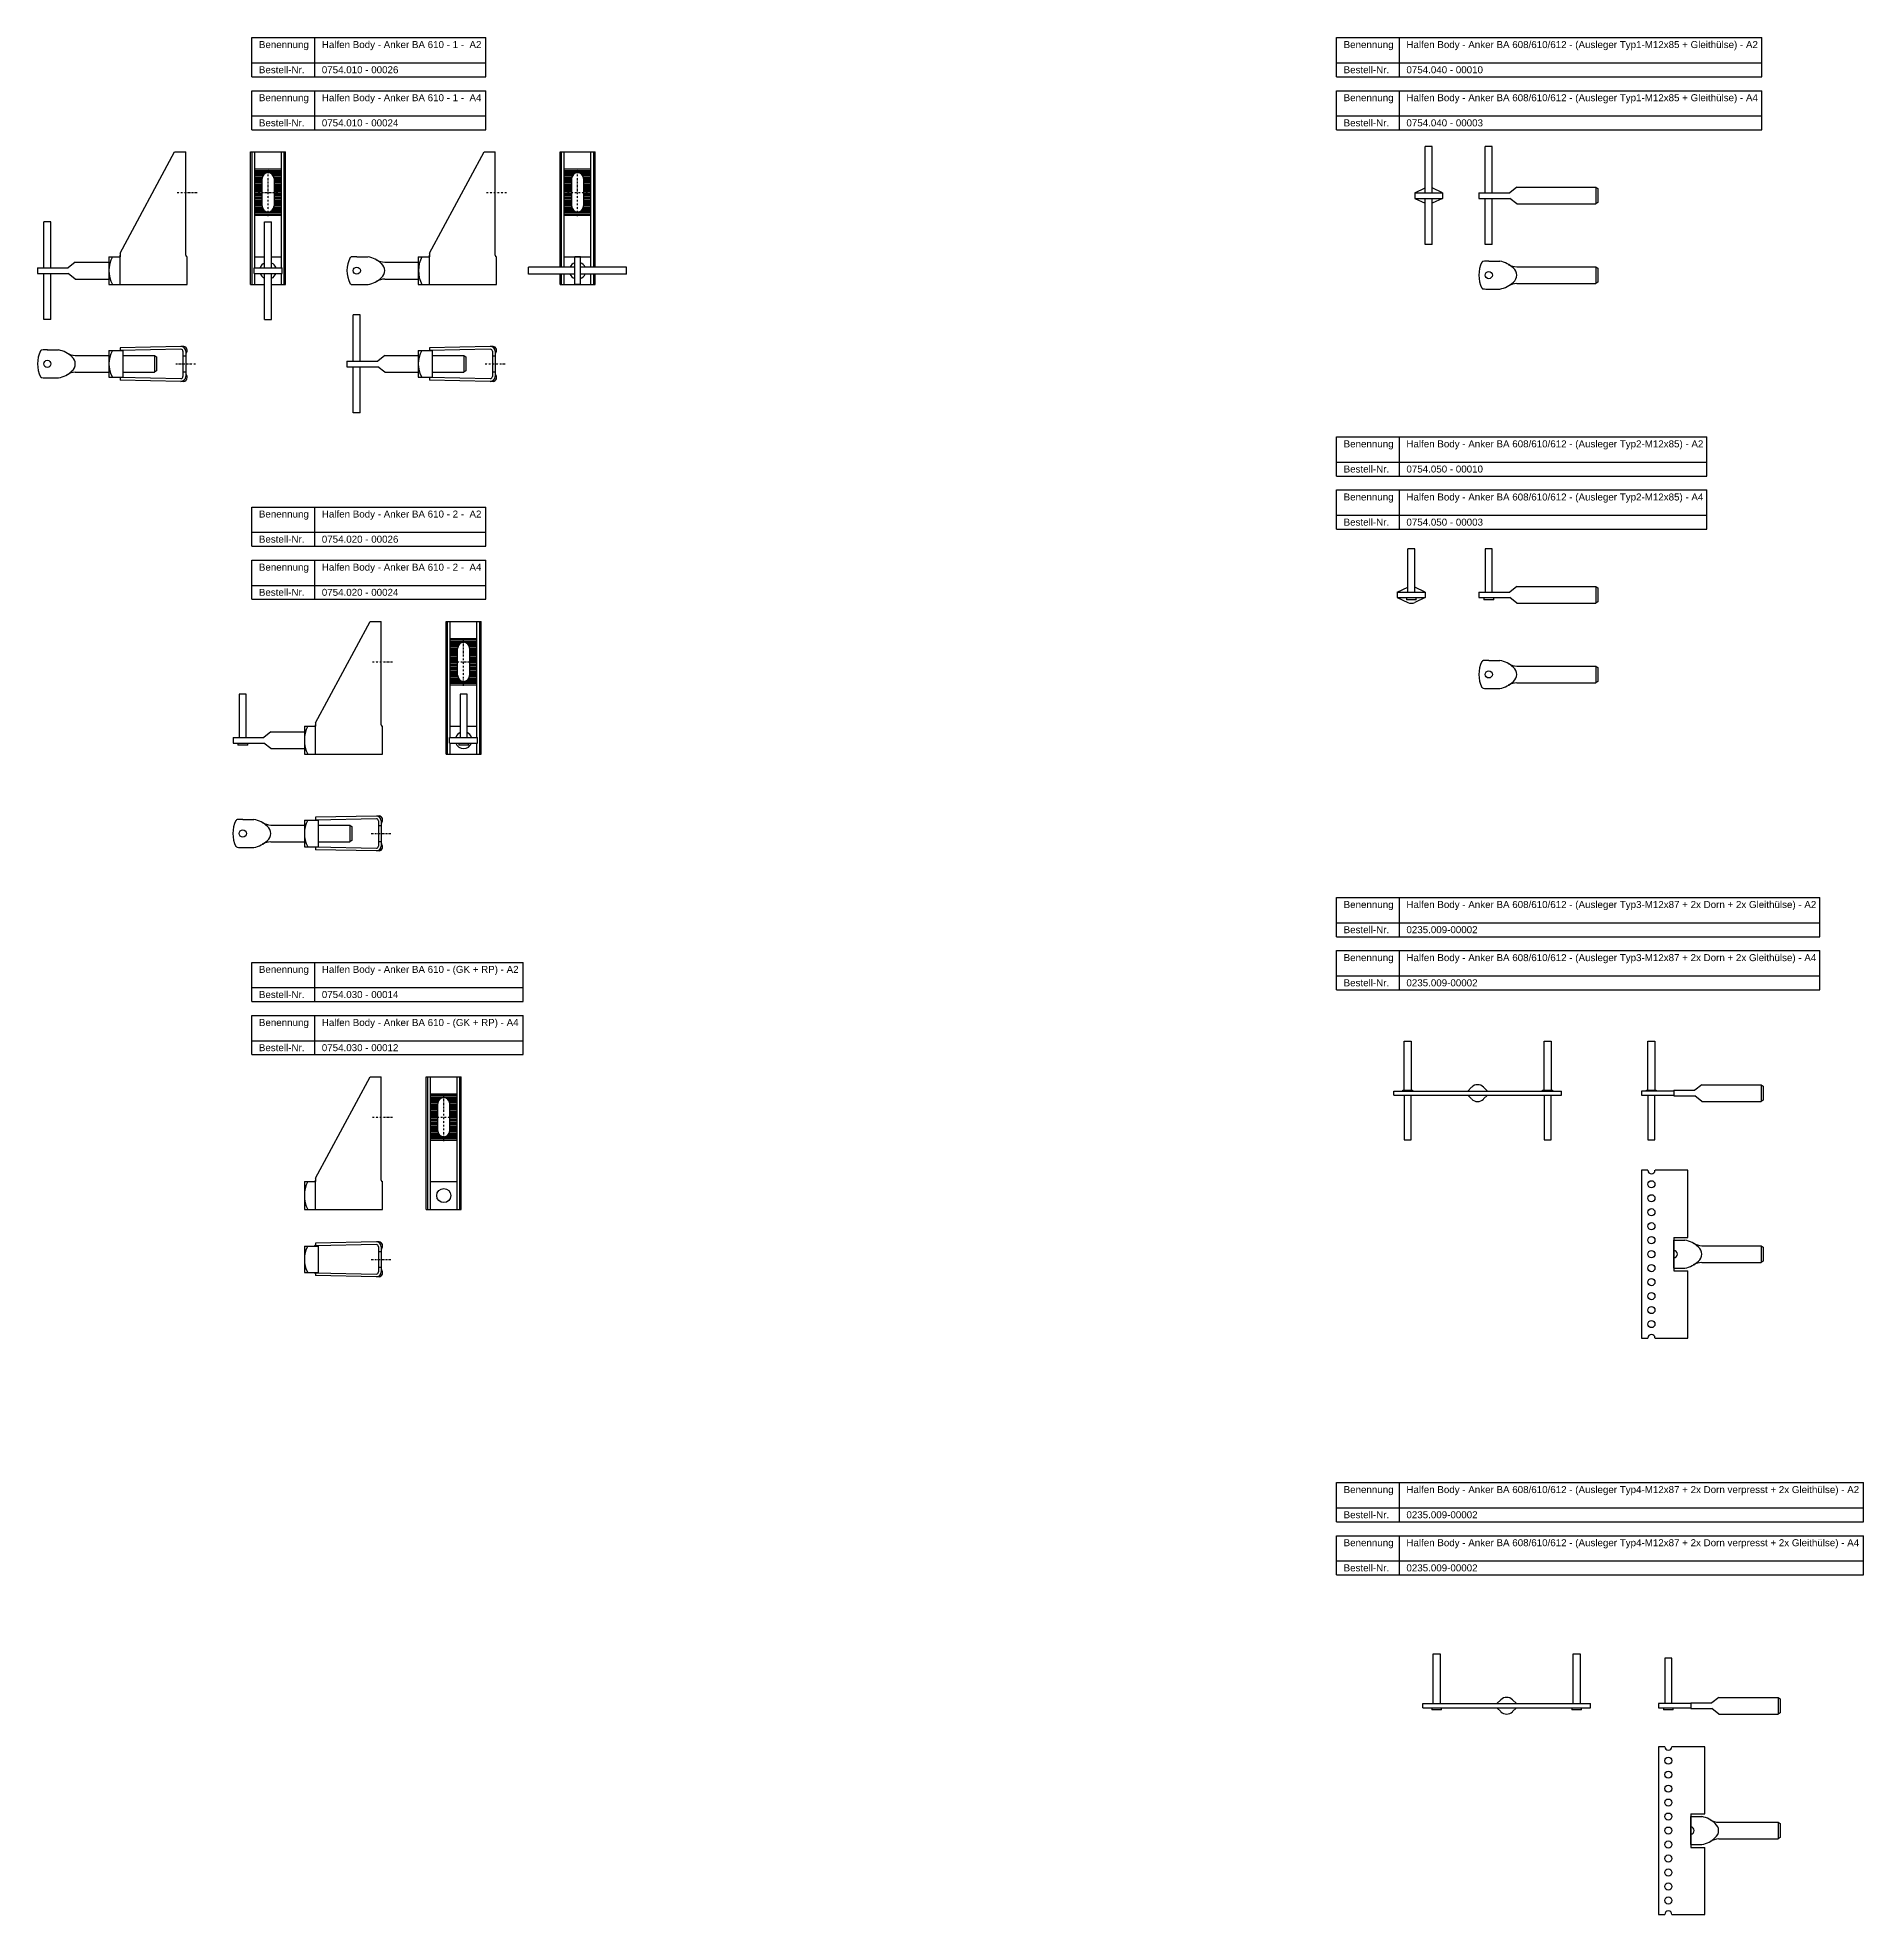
# Model space of a CAD drawing. Header units: millimetres. Extents: x -120 to 1185, y -484 to 859.
import ezdxf

# ---------------------------------------------------------------- set-up
doc = ezdxf.new("R2010")
doc.units = ezdxf.units.MM
doc.header["$LTSCALE"] = 10
doc.linetypes.add('STRICHPUNKT2', pattern=[0.5, 0.25, -0.125, 0, -0.125])
doc.layers.add('HALFEN', color=2, linetype='Continuous')
doc.styles.add('ARIAL50', font='ARIAL.TTF', dxfattribs={"height": 5})

msp = doc.modelspace()

# ---------------------------------------------------------------- linework, layer by layer
at = {"layer": 'HALFEN'}
for p, q in [((32.9, 858.5), (200.1, 858.5)), ((32.9, 830.5), (32.9, 858.5)), ((77.9, 830.5), (77.9, 858.5)), ((200.1, 830.5), (200.1, 858.5)), ((808.6, 858.5), (1112.6, 858.5)), ((808.6, 830.5), (808.6, 858.5)), ((853.5, 830.5), (853.5, 858.5)), ((1112.6, 830.5), (1112.6, 858.5)), ((32.9, 840.5), (200.1, 840.5)), ((808.6, 840.5), (1112.6, 840.5)), ((32.9, 830.5), (200.1, 830.5)), ((32.9, 820.5), (200.1, 820.5)), ((32.9, 792.5), (32.9, 820.5)), ((77.9, 792.5), (77.9, 820.5)), ((200.1, 792.5), (200.1, 820.5)), ((808.6, 830.5), (1112.6, 830.5)), ((808.6, 820.5), (1112.6, 820.5)), ((808.6, 792.5), (808.6, 820.5)), ((853.5, 792.5), (853.5, 820.5)), ((1112.6, 792.5), (1112.6, 820.5)), ((32.9, 802.5), (200.1, 802.5)), ((32.9, 792.5), (200.1, 792.5)), ((808.6, 802.5), (1112.6, 802.5)), ((808.6, 792.5), (1112.6, 792.5)), ((871.9, 747.5), (871.9, 780.5)), ((876.9, 780.5), (871.9, 780.5)), ((876.9, 747.5), (876.9, 780.5)), ((914.9, 747.5), (914.9, 780.5)), ((919.9, 780.5), (914.9, 780.5)), ((919.9, 747.5), (919.9, 780.5)), ((-61.4, 704.3), (-22.4, 776.8)), ((-22.4, 776.8), (-14.4, 776.8)), ((-14.4, 702.8), (-14.4, 776.8)), ((32, 681.8), (32, 776.8)), ((32, 776.8), (57, 776.8)), ((33, 681.8), (33, 776.8)), ((35, 693.8), (35, 776.8)), ((54, 693.8), (54, 776.8)), ((56, 681.8), (56, 776.8)), ((57, 681.8), (57, 776.8)), ((159.9, 704.3), (198.9, 776.8)), ((198.9, 776.8), (206.9, 776.8)), ((206.9, 702.8), (206.9, 776.8)), ((253.3, 776.8), (278.3, 776.8)), ((253.3, 694.3), (253.3, 776.8)), ((254.3, 694.3), (254.3, 776.8)), ((256.3, 694.3), (256.3, 776.8)), ((275.3, 694.3), (275.3, 776.8)), ((277.3, 694.3), (277.3, 776.8)), ((278.3, 694.3), (278.3, 776.8)), ((54, 764.3), (35, 764.3)), ((54, 763.3), (35, 763.3)), ((54, 762.3), (35, 762.3)), ((42.5, 761.3), (35, 761.3)), ((41.3, 760.3), (35, 760.3)), ((40.7, 759.3), (35, 759.3)), ((40.3, 758.3), (35, 758.3)), ((40.3, 757.3), (35, 757.3)), ((40.3, 756.3), (35, 756.3)), ((40.3, 755.3), (35, 755.3)), ((40.3, 754.3), (35, 754.3)), ((40.3, 753.3), (35, 753.3)), ((40.3, 752.3), (35, 752.3)), ((40.3, 738.1), (40.3, 757.6)), ((54, 761.3), (46.5, 761.3)), ((54, 760.3), (47.8, 760.3)), ((54, 759.3), (48.4, 759.3)), ((54, 758.3), (48.7, 758.3)), ((48.8, 757.6), (48.8, 738.1)), ((54, 757.3), (48.8, 757.3)), ((54, 756.3), (48.8, 756.3)), ((54, 755.3), (48.8, 755.3)), ((54, 754.3), (48.8, 754.3)), ((54, 753.3), (48.8, 753.3)), ((54, 752.3), (48.8, 752.3)), ((275.3, 764.3), (256.3, 764.3)), ((275.3, 763.3), (256.3, 763.3)), ((275.3, 762.3), (256.3, 762.3)), ((263.8, 761.3), (256.3, 761.3)), ((262.6, 760.3), (256.3, 760.3)), ((262, 759.3), (256.3, 759.3)), ((261.7, 758.3), (256.3, 758.3)), ((261.6, 757.3), (256.3, 757.3)), ((261.6, 756.3), (256.3, 756.3)), ((261.6, 755.3), (256.3, 755.3)), ((261.6, 754.3), (256.3, 754.3)), ((261.6, 753.3), (256.3, 753.3)), ((261.6, 752.3), (256.3, 752.3)), ((261.6, 738.1), (261.6, 757.6)), ((275.3, 761.3), (267.8, 761.3)), ((275.3, 760.3), (269.1, 760.3)), ((275.3, 759.3), (269.7, 759.3)), ((275.3, 758.3), (270, 758.3)), ((270.1, 757.6), (270.1, 738.1)), ((275.3, 757.3), (270.1, 757.3)), ((275.3, 756.3), (270.1, 756.3)), ((275.3, 755.3), (270.1, 755.3)), ((275.3, 754.3), (270.1, 754.3)), ((275.3, 753.3), (270.1, 753.3)), ((275.3, 752.3), (270.1, 752.3)), ((40.3, 751.3), (35, 751.3)), ((40.3, 750.3), (35, 750.3)), ((40.3, 749.3), (35, 749.3)), ((40.3, 748.3), (35, 748.3)), ((40.3, 747.3), (35, 747.3)), ((40.3, 746.3), (35, 746.3)), ((40.3, 745.3), (35, 745.3)), ((35, 744.3), (40.3, 744.3)), ((40.3, 743.3), (35, 743.3)), ((40.3, 742.3), (35, 742.3)), ((40.3, 741.3), (35, 741.3)), ((40.3, 740.3), (35, 740.3)), ((40.3, 739.3), (35, 739.3)), ((54, 751.3), (48.8, 751.3)), ((54, 750.3), (48.8, 750.3)), ((54, 749.3), (48.8, 749.3)), ((54, 748.3), (48.8, 748.3)), ((54, 747.3), (48.8, 747.3)), ((54, 746.3), (48.8, 746.3)), ((54, 745.3), (48.8, 745.3)), ((48.8, 744.3), (54, 744.3)), ((54, 743.3), (48.8, 743.3)), ((54, 742.3), (48.8, 742.3)), ((54, 741.3), (48.8, 741.3)), ((54, 740.3), (48.8, 740.3)), ((54, 739.3), (48.8, 739.3)), ((261.6, 751.3), (256.3, 751.3)), ((261.6, 750.3), (256.3, 750.3)), ((261.6, 749.3), (256.3, 749.3)), ((261.6, 748.3), (256.3, 748.3)), ((261.6, 747.3), (256.3, 747.3)), ((261.6, 746.3), (256.3, 746.3)), ((261.6, 745.3), (256.3, 745.3)), ((256.3, 744.3), (261.6, 744.3)), ((261.6, 743.3), (256.3, 743.3)), ((261.6, 742.3), (256.3, 742.3)), ((261.6, 741.3), (256.3, 741.3)), ((261.6, 740.3), (256.3, 740.3)), ((261.6, 739.3), (256.3, 739.3)), ((275.3, 751.3), (270.1, 751.3)), ((275.3, 750.3), (270.1, 750.3)), ((275.3, 749.3), (270.1, 749.3)), ((275.3, 748.3), (270.1, 748.3)), ((275.3, 747.3), (270.1, 747.3)), ((275.3, 746.3), (270.1, 746.3)), ((275.3, 745.3), (270.1, 745.3)), ((270.1, 744.3), (275.3, 744.3)), ((275.3, 743.3), (270.1, 743.3)), ((275.3, 742.3), (270.1, 742.3)), ((275.3, 741.3), (270.1, 741.3)), ((275.3, 740.3), (270.1, 740.3)), ((275.3, 739.3), (270.1, 739.3)), ((864.4, 747.5), (871.9, 751)), ((864.4, 747.5), (884.4, 747.5)), ((864.4, 747.5), (864.4, 743.5)), ((864.4, 743.5), (884.4, 743.5)), ((864.4, 743.5), (871.9, 740.1)), ((871.9, 710.5), (871.9, 743.5)), ((884.4, 747.5), (876.9, 751)), ((876.9, 710.5), (876.9, 743.5)), ((884.4, 743.5), (876.9, 740.1)), ((884.4, 747.5), (884.4, 743.5)), ((910.4, 747.5), (932.4, 747.5)), ((910.4, 747.5), (910.4, 743.5)), ((910.4, 743.5), (932.4, 743.5)), ((914.9, 710.5), (914.9, 743.5)), ((919.9, 710.5), (919.9, 743.5)), ((937.4, 751.5), (932.4, 747.5)), ((937.4, 739.5), (932.4, 743.5)), ((937.4, 751.5), (994, 751.5)), ((937.4, 739.5), (994, 739.5)), ((994, 751.5), (994, 739.5)), ((994, 751.5), (995.4, 750.5)), ((995.4, 740.5), (994, 739.5)), ((995.4, 750.5), (995.4, 740.5)), ((-115.9, 693.8), (-115.9, 726.8)), ((-110.9, 726.8), (-115.9, 726.8)), ((-110.9, 693.8), (-110.9, 726.8)), ((40.3, 738.3), (35, 738.3)), ((40.3, 737.3), (35, 737.3)), ((40.7, 736.3), (35, 736.3)), ((41.3, 735.3), (35, 735.3)), ((42.5, 734.3), (35, 734.3)), ((54, 733.3), (35, 733.3)), ((54, 732.3), (35, 732.3)), ((54, 731.3), (35, 731.3)), ((42, 693.8), (42, 726.8)), ((42, 726.8), (47, 726.8)), ((54, 734.3), (46.5, 734.3)), ((47, 693.8), (47, 726.8)), ((54, 735.3), (47.8, 735.3)), ((54, 736.3), (48.4, 736.3)), ((54, 737.3), (48.7, 737.3)), ((54, 738.3), (48.8, 738.3)), ((261.6, 738.3), (256.3, 738.3)), ((261.7, 737.3), (256.3, 737.3)), ((262, 736.3), (256.3, 736.3)), ((262.6, 735.3), (256.3, 735.3)), ((263.8, 734.3), (256.3, 734.3)), ((275.3, 733.3), (256.3, 733.3)), ((275.3, 732.3), (256.3, 732.3)), ((275.3, 731.3), (256.3, 731.3)), ((275.3, 734.3), (267.8, 734.3)), ((275.3, 735.3), (269.1, 735.3)), ((275.3, 736.3), (269.7, 736.3)), ((275.3, 737.3), (270, 737.3)), ((275.3, 738.3), (270.1, 738.3)), ((-69.4, 701.8), (-69.4, 681.8)), ((-69.4, 701.8), (-61.4, 701.8)), ((-61.4, 704.3), (-61.4, 701.8)), ((-61.4, 681.8), (-61.4, 702.8)), ((-13.4, 681.8), (-13.4, 701.8)), ((-13.4, 701.8), (-13.4, 701.8)), ((35, 701.8), (42, 701.8)), ((47, 701.8), (54, 701.8)), ((107.9, 701.8), (115.9, 701.8)), ((151.9, 701.8), (151.9, 681.8)), ((151.9, 701.8), (159.9, 701.8)), ((159.9, 704.3), (159.9, 701.8)), ((159.9, 681.8), (159.9, 702.8)), ((207.9, 681.8), (207.9, 701.8)), ((207.9, 701.8), (207.9, 701.8)), ((256.3, 701.8), (275.3, 701.8)), ((263.8, 681.8), (263.8, 701.8)), ((267.8, 701.8), (263.8, 701.8)), ((267.8, 681.8), (267.8, 701.8)), ((876.9, 710.5), (871.9, 710.5)), ((919.9, 710.5), (914.9, 710.5)), ((917.4, 698.6), (925.4, 698.6)), ((-120.4, 693.8), (-98.4, 693.8)), ((-120.4, 693.8), (-120.4, 689.8)), ((-120.4, 689.8), (-98.4, 689.8)), ((-115.9, 656.8), (-115.9, 689.8)), ((-110.9, 656.8), (-110.9, 689.8)), ((-93.4, 697.8), (-98.4, 693.8)), ((-93.4, 685.8), (-98.4, 689.8)), ((-93.4, 697.8), (-69.4, 697.8)), ((-93.4, 685.8), (-69.4, 685.8)), ((34.5, 693.8), (54.5, 693.8)), ((34.5, 689.8), (34.5, 693.8)), ((34.5, 689.8), (54.5, 689.8)), ((35, 681.8), (35, 689.8)), ((42, 656.8), (42, 689.8)), ((47, 656.8), (47, 689.8)), ((54, 681.8), (54, 689.8)), ((54.5, 689.8), (54.5, 693.8)), ((127.9, 697.8), (151.9, 697.8)), ((127.9, 685.8), (151.9, 685.8)), ((263.8, 694.3), (230.8, 694.3)), ((230.8, 689.3), (230.8, 694.3)), ((263.8, 689.3), (230.8, 689.3)), ((253.3, 681.8), (253.3, 689.3)), ((254.3, 681.8), (254.3, 689.3)), ((256.3, 681.8), (256.3, 689.3)), ((300.8, 694.3), (267.8, 694.3)), ((300.8, 689.3), (267.8, 689.3)), ((275.3, 681.8), (275.3, 689.3)), ((277.3, 681.8), (277.3, 689.3)), ((278.3, 681.8), (278.3, 689.3)), ((300.8, 689.3), (300.8, 694.3)), ((937.4, 694.6), (994, 694.6)), ((994, 694.6), (994, 682.6)), ((994, 694.6), (995.4, 693.6)), ((995.4, 693.6), (995.4, 683.6)), ((-69.4, 681.8), (-13.4, 681.8)), ((32, 681.8), (42, 681.8)), ((47, 681.8), (57, 681.8)), ((107.9, 681.8), (115.9, 681.8)), ((151.9, 681.8), (207.9, 681.8)), ((253.3, 681.8), (278.3, 681.8)), ((267.8, 681.8), (263.8, 681.8)), ((917.4, 678.6), (925.4, 678.6)), ((937.4, 682.6), (994, 682.6)), ((995.4, 683.6), (994, 682.6)), ((105.4, 627.1), (105.4, 660.1)), ((110.4, 660.1), (105.4, 660.1)), ((110.4, 627.1), (110.4, 660.1)), ((-110.9, 656.8), (-115.9, 656.8)), ((42, 656.8), (47, 656.8)), ((-113.4, 635.1), (-105.4, 635.1)), ((-93.4, 631.1), (-69.4, 631.1)), ((-69.4, 634.6), (-69.4, 615.6)), ((-69.4, 634.6), (-59.4, 634.6)), ((-17.9, 637.6), (-61.4, 636.7)), ((-61.4, 636.7), (-61.4, 634.7)), ((-17.9, 635.6), (-61.4, 634.7)), ((-59.4, 634.6), (-59.4, 615.6)), ((-59.4, 631.1), (-36.8, 631.1)), ((-36.8, 631.1), (-36.8, 619.1)), ((-36.8, 631.1), (-35.4, 630.1)), ((-15.9, 637.6), (-17.9, 637.6)), ((-16.4, 634.1), (-16.4, 616.1)), ((-14.4, 634.1), (-14.4, 616.1)), ((127.9, 631.1), (122.9, 627.1)), ((127.9, 631.1), (151.9, 631.1)), ((151.9, 634.6), (151.9, 615.6)), ((151.9, 634.6), (161.9, 634.6)), ((203.4, 637.6), (159.9, 636.7)), ((159.9, 636.7), (159.9, 634.7)), ((203.4, 635.6), (159.9, 634.7)), ((161.9, 634.6), (161.9, 615.6)), ((161.9, 631.1), (184.5, 631.1)), ((184.5, 631.1), (184.5, 619.1)), ((184.5, 631.1), (185.9, 630.1)), ((205.4, 637.6), (203.4, 637.6)), ((204.9, 634.1), (204.9, 616.1)), ((206.9, 634.1), (206.9, 616.1)), ((-93.4, 619.1), (-69.4, 619.1)), ((-59.4, 619.1), (-36.8, 619.1)), ((-35.4, 620.1), (-36.8, 619.1)), ((-35.4, 630.1), (-35.4, 620.1)), ((100.9, 627.1), (122.9, 627.1)), ((100.9, 627.1), (100.9, 623.1)), ((100.9, 623.1), (122.9, 623.1)), ((105.4, 590.1), (105.4, 623.1)), ((110.4, 590.1), (110.4, 623.1)), ((127.9, 619.1), (122.9, 623.1)), ((127.9, 619.1), (151.9, 619.1)), ((161.9, 619.1), (184.5, 619.1)), ((185.9, 620.1), (184.5, 619.1)), ((185.9, 630.1), (185.9, 620.1)), ((-113.4, 615.1), (-105.4, 615.1)), ((-69.4, 615.6), (-59.4, 615.6)), ((-61.4, 615.5), (-17.9, 614.6)), ((-61.4, 615.5), (-61.4, 613.5)), ((-17.9, 612.6), (-61.4, 613.5)), ((-15.9, 612.6), (-17.9, 612.6)), ((151.9, 615.6), (161.9, 615.6)), ((159.9, 615.5), (203.4, 614.6)), ((159.9, 615.5), (159.9, 613.5)), ((203.4, 612.6), (159.9, 613.5)), ((205.4, 612.6), (203.4, 612.6)), ((110.4, 590.1), (105.4, 590.1)), ((808.6, 572.9), (1073.3, 572.9)), ((808.6, 544.9), (808.6, 572.9)), ((853.5, 544.9), (853.5, 572.9)), ((1073.3, 544.9), (1073.3, 572.9)), ((808.6, 554.9), (1073.3, 554.9)), ((808.6, 544.9), (1073.3, 544.9)), ((808.6, 534.9), (1073.3, 534.9)), ((808.6, 506.9), (808.6, 534.9)), ((853.5, 506.9), (853.5, 534.9)), ((1073.3, 506.9), (1073.3, 534.9)), ((32.9, 522.7), (200.1, 522.7)), ((32.9, 494.7), (32.9, 522.7)), ((77.9, 494.7), (77.9, 522.7)), ((200.1, 494.7), (200.1, 522.7)), ((808.6, 516.9), (1073.3, 516.9)), ((32.9, 504.7), (200.1, 504.7)), ((808.6, 506.9), (1073.3, 506.9)), ((32.9, 494.7), (200.1, 494.7)), ((32.9, 484.7), (200.1, 484.7)), ((32.9, 456.7), (32.9, 484.7)), ((77.9, 456.7), (77.9, 484.7)), ((200.1, 456.7), (200.1, 484.7)), ((859.5, 461.9), (859.5, 492.9)), ((864.5, 492.9), (859.5, 492.9)), ((864.5, 461.9), (864.5, 492.9)), ((914.9, 492.9), (914.9, 461.9)), ((919.9, 492.9), (914.9, 492.9)), ((919.9, 461.9), (919.9, 492.9)), ((32.9, 466.7), (200.1, 466.7)), ((32.9, 456.7), (200.1, 456.7)), ((852, 461.9), (859.5, 465.3)), ((852, 461.9), (872, 461.9)), ((852, 461.9), (852, 457.9)), ((852, 457.9), (872, 457.9)), ((852, 457.9), (859.5, 454.4)), ((858.5, 457.9), (858.5, 456.4)), ((872, 461.9), (864.5, 465.3)), ((872, 457.9), (864.5, 454.4)), ((865.5, 456.4), (865.5, 457.9)), ((872, 461.9), (872, 457.9)), ((910.4, 461.9), (932.4, 461.9)), ((910.4, 461.9), (910.4, 457.9)), ((910.4, 457.9), (932.4, 457.9)), ((913.9, 457.9), (913.9, 456.4)), ((920.9, 456.4), (920.9, 457.9)), ((937.4, 465.9), (932.4, 461.9)), ((937.4, 453.9), (932.4, 457.9)), ((937.4, 465.9), (994, 465.9)), ((994, 465.9), (994, 453.9)), ((994, 465.9), (995.4, 464.9)), ((995.4, 464.9), (995.4, 454.9)), ((865.5, 456.4), (858.5, 456.4)), ((920.9, 456.4), (913.9, 456.4)), ((937.4, 453.9), (994, 453.9)), ((995.4, 454.9), (994, 453.9)), ((78.4, 368.4), (117.4, 440.9)), ((117.4, 440.9), (125.4, 440.9)), ((125.4, 366.9), (125.4, 440.9)), ((171.8, 345.9), (171.8, 440.9)), ((171.8, 440.9), (196.8, 440.9)), ((172.8, 345.9), (172.8, 440.9)), ((174.8, 357.9), (174.8, 440.9)), ((193.8, 357.9), (193.8, 440.9)), ((195.8, 345.9), (195.8, 440.9)), ((196.8, 345.9), (196.8, 440.9)), ((193.8, 428.4), (174.8, 428.4)), ((193.8, 427.4), (174.8, 427.4)), ((193.8, 426.4), (174.8, 426.4)), ((182.3, 425.4), (174.8, 425.4)), ((181.1, 424.4), (174.8, 424.4)), ((180.4, 423.4), (174.8, 423.4)), ((180.1, 422.4), (174.8, 422.4)), ((180, 421.4), (174.8, 421.4)), ((180, 420.4), (174.8, 420.4)), ((180, 419.4), (174.8, 419.4)), ((180, 418.4), (174.8, 418.4)), ((180, 417.4), (174.8, 417.4)), ((180, 416.4), (174.8, 416.4)), ((180, 402.2), (180, 421.7)), ((193.8, 425.4), (186.3, 425.4)), ((193.8, 424.4), (187.5, 424.4)), ((193.8, 423.4), (188.2, 423.4)), ((193.8, 422.4), (188.5, 422.4)), ((188.5, 421.7), (188.5, 402.2)), ((193.8, 421.4), (188.5, 421.4)), ((193.8, 420.4), (188.5, 420.4)), ((193.8, 419.4), (188.5, 419.4)), ((193.8, 418.4), (188.5, 418.4)), ((193.8, 417.4), (188.5, 417.4)), ((193.8, 416.4), (188.5, 416.4)), ((180, 415.4), (174.8, 415.4)), ((180, 414.4), (174.8, 414.4)), ((180, 413.4), (174.8, 413.4)), ((180, 412.4), (174.8, 412.4)), ((180, 411.4), (174.8, 411.4)), ((180, 410.4), (174.8, 410.4)), ((180, 409.4), (174.8, 409.4)), ((174.8, 408.4), (180, 408.4)), ((180, 407.4), (174.8, 407.4)), ((180, 406.4), (174.8, 406.4)), ((180, 405.4), (174.8, 405.4)), ((180, 404.4), (174.8, 404.4)), ((180, 403.4), (174.8, 403.4)), ((193.8, 415.4), (188.5, 415.4)), ((193.8, 414.4), (188.5, 414.4)), ((193.8, 413.4), (188.5, 413.4)), ((193.8, 412.4), (188.5, 412.4)), ((193.8, 411.4), (188.5, 411.4)), ((193.8, 410.4), (188.5, 410.4)), ((193.8, 409.4), (188.5, 409.4)), ((188.5, 408.4), (193.8, 408.4)), ((193.8, 407.4), (188.5, 407.4)), ((193.8, 406.4), (188.5, 406.4)), ((193.8, 405.4), (188.5, 405.4)), ((193.8, 404.4), (188.5, 404.4)), ((193.8, 403.4), (188.5, 403.4)), ((917.4, 413), (925.4, 413)), ((937.4, 409), (994, 409)), ((994, 409), (994, 397)), ((994, 409), (995.4, 408)), ((995.4, 408), (995.4, 398)), ((180, 402.4), (174.8, 402.4)), ((180.1, 401.4), (174.8, 401.4)), ((180.4, 400.4), (174.8, 400.4)), ((181.1, 399.4), (174.8, 399.4)), ((182.3, 398.4), (174.8, 398.4)), ((193.8, 397.4), (174.8, 397.4)), ((193.8, 396.4), (174.8, 396.4)), ((193.8, 395.4), (174.8, 395.4)), ((193.8, 398.4), (186.3, 398.4)), ((193.8, 399.4), (187.5, 399.4)), ((193.8, 400.4), (188.2, 400.4)), ((193.8, 402.4), (188.5, 402.4)), ((193.8, 401.4), (188.5, 401.4)), ((917.4, 393), (925.4, 393)), ((937.4, 397), (994, 397)), ((995.4, 398), (994, 397)), ((23.9, 388.9), (23.9, 357.9)), ((28.9, 388.9), (23.9, 388.9)), ((28.9, 357.9), (28.9, 388.9)), ((181.8, 388.9), (181.8, 357.9)), ((186.8, 388.9), (181.8, 388.9)), ((186.8, 357.9), (186.8, 388.9)), ((70.4, 365.9), (70.4, 345.9)), ((70.4, 365.9), (78.4, 365.9)), ((78.4, 368.4), (78.4, 365.9)), ((78.4, 345.9), (78.4, 366.9)), ((126.4, 345.9), (126.4, 365.9)), ((126.4, 365.9), (126.4, 365.9)), ((174.8, 365.9), (181.8, 365.9)), ((186.8, 365.9), (193.8, 365.9)), ((19.4, 357.9), (41.4, 357.9)), ((19.4, 357.9), (19.4, 353.9)), ((19.4, 353.9), (41.4, 353.9)), ((22.9, 353.9), (22.9, 352.4)), ((29.9, 352.4), (22.9, 352.4)), ((29.9, 352.4), (29.9, 353.9)), ((46.4, 361.9), (41.4, 357.9)), ((46.4, 349.9), (41.4, 353.9)), ((46.4, 361.9), (70.4, 361.9)), ((46.4, 349.9), (70.4, 349.9)), ((174.3, 357.9), (194.3, 357.9)), ((174.3, 353.9), (174.3, 357.9)), ((174.3, 353.9), (194.3, 353.9)), ((174.8, 345.9), (174.8, 353.9)), ((180.8, 353.9), (180.8, 352.4)), ((187.8, 352.4), (180.8, 352.4)), ((187.8, 352.4), (187.8, 353.9)), ((193.8, 345.9), (193.8, 353.9)), ((194.3, 353.9), (194.3, 357.9)), ((70.4, 345.9), (126.4, 345.9)), ((171.8, 345.9), (196.8, 345.9)), ((26.4, 299.2), (34.4, 299.2)), ((70.4, 298.7), (70.4, 279.7)), ((70.4, 298.7), (80.4, 298.7)), ((121.9, 301.7), (78.4, 300.8)), ((78.4, 300.8), (78.4, 298.8)), ((121.9, 299.7), (78.4, 298.8)), ((80.4, 298.7), (80.4, 279.7)), ((123.9, 301.7), (121.9, 301.7)), ((123.4, 298.2), (123.4, 280.2)), ((125.4, 298.2), (125.4, 280.2)), ((46.4, 295.2), (70.4, 295.2)), ((46.4, 283.2), (70.4, 283.2)), ((80.4, 295.2), (103, 295.2)), ((80.4, 283.2), (103, 283.2)), ((103, 295.2), (103, 283.2)), ((103, 295.2), (104.4, 294.2)), ((104.4, 284.2), (103, 283.2)), ((104.4, 294.2), (104.4, 284.2)), ((26.4, 279.2), (34.4, 279.2)), ((70.4, 279.7), (80.4, 279.7)), ((78.4, 279.6), (121.9, 278.7)), ((78.4, 279.6), (78.4, 277.6)), ((121.9, 276.7), (78.4, 277.6)), ((123.9, 276.7), (121.9, 276.7)), ((808.6, 243.4), (1154.1, 243.4)), ((808.6, 215.4), (808.6, 243.4)), ((853.5, 215.4), (853.5, 243.4)), ((1154.1, 215.4), (1154.1, 243.4)), ((808.6, 225.4), (1154.1, 225.4)), ((808.6, 215.4), (1154.1, 215.4)), ((808.6, 205.4), (1154.1, 205.4)), ((808.6, 177.4), (808.6, 205.4)), ((853.5, 177.4), (853.5, 205.4)), ((1154.1, 177.4), (1154.1, 205.4)), ((32.9, 197), (226.9, 197)), ((32.9, 169), (32.9, 197)), ((77.9, 169), (77.9, 197)), ((226.9, 169), (226.9, 197)), ((32.9, 179), (226.9, 179)), ((808.6, 187.4), (1154.1, 187.4)), ((808.6, 177.4), (1154.1, 177.4)), ((32.9, 169), (226.9, 169)), ((32.9, 159), (226.9, 159)), ((32.9, 131), (32.9, 159)), ((77.9, 131), (77.9, 159)), ((226.9, 131), (226.9, 159)), ((32.9, 141), (226.9, 141)), ((856.9, 105.7), (856.9, 140.7)), ((856.9, 140.7), (861.9, 140.7)), ((861.9, 140.7), (861.9, 105.7)), ((956.9, 105.7), (956.9, 140.7)), ((956.9, 140.7), (961.9, 140.7)), ((961.9, 140.7), (961.9, 105.7)), ((1031.2, 105.7), (1031.2, 140.7)), ((1031.2, 140.7), (1036.2, 140.7)), ((1036.2, 140.7), (1036.2, 105.7)), ((32.9, 131), (226.9, 131)), ((78.4, 42.7), (117.4, 115.2)), ((117.4, 115.2), (125.4, 115.2)), ((125.4, 41.2), (125.4, 115.2)), ((157.6, 20.2), (157.6, 115.2)), ((157.6, 115.2), (182.6, 115.2)), ((158.6, 20.2), (158.6, 115.2)), ((160.6, 20.2), (160.6, 115.2)), ((179.6, 20.2), (179.6, 115.2)), ((181.6, 20.2), (181.6, 115.2)), ((182.6, 20.2), (182.6, 115.2)), ((902.4, 105), (905.1, 107.8)), ((916.4, 105), (913.6, 107.8)), ((1069.7, 109.5), (1064.7, 105.5)), ((1069.7, 109.5), (1112.3, 109.5)), ((1112.3, 109.5), (1112.3, 97.5)), ((1112.3, 109.5), (1113.7, 108.5)), ((1113.7, 108.5), (1113.7, 98.5)), ((179.6, 102.7), (160.6, 102.7)), ((179.6, 101.7), (160.6, 101.7)), ((179.6, 100.7), (160.6, 100.7)), ((168.1, 99.7), (160.6, 99.7)), ((166.8, 98.7), (160.6, 98.7)), ((166.2, 97.7), (160.6, 97.7)), ((165.9, 96.7), (160.6, 96.7)), ((165.8, 95.7), (160.6, 95.7)), ((165.8, 94.7), (160.6, 94.7)), ((165.8, 76.5), (165.8, 96)), ((179.6, 99.7), (172.1, 99.7)), ((179.6, 98.7), (173.3, 98.7)), ((179.6, 97.7), (173.9, 97.7)), ((179.6, 96.7), (174.3, 96.7)), ((174.3, 96), (174.3, 76.5)), ((179.6, 95.7), (174.3, 95.7)), ((179.6, 94.7), (174.3, 94.7)), ((849.4, 105), (969.4, 105)), ((849.4, 102), (849.4, 105)), ((849.4, 102), (969.4, 102)), ((855.9, 105), (855.9, 105.7)), ((855.9, 105.7), (862.9, 105.7)), ((856.9, 102), (856.9, 70)), ((861.9, 70), (861.9, 102)), ((862.9, 105.7), (862.9, 105)), ((902.4, 102), (905.1, 99.3)), ((916.4, 102), (913.6, 99.3)), ((955.9, 105), (955.9, 105.7)), ((955.9, 105.7), (962.9, 105.7)), ((956.9, 102), (956.9, 70)), ((961.9, 70), (961.9, 102)), ((962.9, 105.7), (962.9, 105)), ((969.4, 102), (969.4, 105)), ((1049.7, 105), (1026.7, 105)), ((1026.7, 105), (1026.7, 102)), ((1026.7, 102), (1049.7, 102)), ((1030.2, 105), (1030.2, 105.7)), ((1030.2, 105.7), (1037.2, 105.7)), ((1031.2, 102), (1031.2, 70)), ((1036.2, 70), (1036.2, 102)), ((1037.2, 105.7), (1037.2, 105)), ((1049.7, 105.5), (1064.7, 105.5)), ((1049.7, 105.5), (1049.7, 101.5)), ((1049.7, 101.5), (1064.7, 101.5)), ((1069.7, 97.5), (1064.7, 101.5)), ((1069.7, 97.5), (1112.3, 97.5)), ((1113.7, 98.5), (1112.3, 97.5)), ((165.8, 93.7), (160.6, 93.7)), ((165.8, 92.7), (160.6, 92.7)), ((165.8, 91.7), (160.6, 91.7)), ((165.8, 90.7), (160.6, 90.7)), ((165.8, 89.7), (160.6, 89.7)), ((165.8, 88.7), (160.6, 88.7)), ((165.8, 87.7), (160.6, 87.7)), ((165.8, 86.7), (160.6, 86.7)), ((165.8, 85.7), (160.6, 85.7)), ((165.8, 84.7), (160.6, 84.7)), ((165.8, 83.7), (160.6, 83.7)), ((160.6, 82.7), (165.8, 82.7)), ((165.8, 81.7), (160.6, 81.7)), ((165.8, 80.7), (160.6, 80.7)), ((179.6, 93.7), (174.3, 93.7)), ((179.6, 92.7), (174.3, 92.7)), ((179.6, 91.7), (174.3, 91.7)), ((179.6, 90.7), (174.3, 90.7)), ((179.6, 89.7), (174.3, 89.7)), ((179.6, 88.7), (174.3, 88.7)), ((179.6, 87.7), (174.3, 87.7)), ((179.6, 86.7), (174.3, 86.7)), ((179.6, 85.7), (174.3, 85.7)), ((179.6, 84.7), (174.3, 84.7)), ((179.6, 83.7), (174.3, 83.7)), ((174.3, 82.7), (179.6, 82.7)), ((179.6, 81.7), (174.3, 81.7)), ((179.6, 80.7), (174.3, 80.7)), ((165.8, 79.7), (160.6, 79.7)), ((165.8, 78.7), (160.6, 78.7)), ((165.8, 77.7), (160.6, 77.7)), ((165.8, 76.7), (160.6, 76.7)), ((165.9, 75.7), (160.6, 75.7)), ((166.2, 74.7), (160.6, 74.7)), ((166.8, 73.7), (160.6, 73.7)), ((168.1, 72.7), (160.6, 72.7)), ((179.6, 71.7), (160.6, 71.7)), ((179.6, 70.7), (160.6, 70.7)), ((179.6, 69.7), (160.6, 69.7)), ((179.6, 72.7), (172.1, 72.7)), ((179.6, 73.7), (173.3, 73.7)), ((179.6, 74.7), (173.9, 74.7)), ((179.6, 79.7), (174.3, 79.7)), ((179.6, 78.7), (174.3, 78.7)), ((179.6, 77.7), (174.3, 77.7)), ((179.6, 76.7), (174.3, 76.7)), ((179.6, 75.7), (174.3, 75.7)), ((856.9, 70), (861.9, 70)), ((956.9, 70), (961.9, 70)), ((1031.2, 70), (1036.2, 70)), ((78.4, 42.7), (78.4, 40.2)), ((78.4, 20.2), (78.4, 41.2)), ((1031.2, 48.3), (1026.7, 48.3)), ((1026.7, 48.3), (1026.7, -71.7)), ((1059.7, 48.3), (1036.3, 48.3)), ((1059.7, 0.3), (1059.7, 48.3)), ((70.4, 40.2), (70.4, 20.2)), ((70.4, 40.2), (78.4, 40.2)), ((126.4, 20.2), (126.4, 40.2)), ((126.4, 40.2), (126.4, 40.2)), ((160.6, 40.2), (179.6, 40.2)), ((70.4, 20.2), (126.4, 20.2)), ((157.6, 20.2), (182.6, 20.2)), ((1049.7, 0.3), (1049.7, -23.7)), ((1049.7, 0.3), (1059.7, 0.3)), ((70.4, -5.9), (70.4, -24.9)), ((70.4, -5.9), (80.4, -5.9)), ((121.9, -2.9), (78.4, -3.8)), ((78.4, -3.8), (78.4, -5.8)), ((121.9, -4.9), (78.4, -5.8)), ((80.4, -5.9), (80.4, -24.9)), ((123.9, -2.9), (121.9, -2.9)), ((123.4, -6.4), (123.4, -24.4)), ((125.4, -6.4), (125.4, -24.4)), ((1049.7, -1.7), (1057.7, -1.7)), ((1049.7, -21.7), (1049.7, -1.7)), ((1069.7, -5.7), (1112.3, -5.7)), ((1112.3, -5.7), (1112.3, -17.7)), ((1112.3, -5.7), (1113.7, -6.7)), ((1113.7, -6.7), (1113.7, -16.7)), ((70.4, -24.9), (80.4, -24.9)), ((78.4, -25), (121.9, -25.9)), ((78.4, -25), (78.4, -27)), ((1049.7, -21.7), (1057.7, -21.7)), ((1049.7, -23.7), (1059.7, -23.7)), ((1059.7, -71.7), (1059.7, -23.7)), ((1069.7, -17.7), (1112.3, -17.7)), ((1113.7, -16.7), (1112.3, -17.7)), ((121.9, -27.9), (78.4, -27)), ((123.9, -27.9), (121.9, -27.9)), ((1026.7, -71.7), (1031.2, -71.7)), ((1036.3, -71.7), (1059.7, -71.7)), ((808.6, -175.1), (1185.3, -175.1)), ((808.6, -203.1), (808.6, -175.1)), ((853.5, -203.1), (853.5, -175.1)), ((1185.3, -203.1), (1185.3, -175.1)), ((808.6, -193.1), (1185.3, -193.1)), ((808.6, -203.1), (1185.3, -203.1)), ((808.6, -213.1), (1185.3, -213.1)), ((808.6, -241.1), (808.6, -213.1)), ((853.5, -241.1), (853.5, -213.1)), ((1185.3, -241.1), (1185.3, -213.1)), ((808.6, -231.1), (1185.3, -231.1)), ((808.6, -241.1), (1185.3, -241.1)), ((877.7, -333.2), (877.7, -297.5)), ((877.7, -297.5), (882.7, -297.5)), ((882.7, -297.5), (882.7, -333.2)), ((977.7, -333.2), (977.7, -297.5)), ((977.7, -297.5), (982.7, -297.5)), ((982.7, -297.5), (982.7, -333.2)), ((1043.3, -300.7), (1043.3, -333.2)), ((1048.3, -300.7), (1043.3, -300.7)), ((1048.3, -333.2), (1048.3, -300.7)), ((870.2, -333.2), (990.2, -333.2)), ((870.2, -336.2), (870.2, -333.2)), ((923.2, -333.2), (925.9, -330.4)), ((937.2, -333.2), (934.4, -330.4)), ((990.2, -336.2), (990.2, -333.2)), ((1061.8, -333.2), (1038.8, -333.2)), ((1038.8, -333.2), (1038.8, -336.2)), ((1061.8, -332.7), (1076.8, -332.7)), ((1061.8, -332.7), (1061.8, -336.7)), ((1081.8, -328.7), (1076.8, -332.7)), ((1081.8, -328.7), (1124.4, -328.7)), ((1124.4, -328.7), (1124.4, -340.7)), ((1124.4, -328.7), (1125.8, -329.7)), ((1125.8, -329.7), (1125.8, -339.7)), ((870.2, -336.2), (990.2, -336.2)), ((876.7, -336.2), (876.7, -337.7)), ((876.7, -336.2), (883.7, -336.2)), ((883.7, -337.7), (876.7, -337.7)), ((883.7, -337.7), (883.7, -336.2)), ((923.2, -336.2), (925.9, -338.9)), ((937.2, -336.2), (934.4, -338.9)), ((976.7, -336.2), (976.7, -337.7)), ((976.7, -336.2), (983.7, -336.2)), ((983.7, -337.7), (976.7, -337.7)), ((983.7, -337.7), (983.7, -336.2)), ((1038.8, -336.2), (1061.8, -336.2)), ((1042.3, -336.2), (1042.3, -337.7)), ((1042.3, -336.2), (1049.3, -336.2)), ((1049.3, -337.7), (1042.3, -337.7)), ((1049.3, -337.7), (1049.3, -336.2)), ((1061.8, -336.7), (1076.8, -336.7)), ((1081.8, -340.7), (1076.8, -336.7)), ((1081.8, -340.7), (1124.4, -340.7)), ((1125.8, -339.7), (1124.4, -340.7)), ((1043.2, -364), (1038.8, -364)), ((1038.8, -364), (1038.8, -484)), ((1071.8, -364), (1048.3, -364)), ((1071.8, -412), (1071.8, -364)), ((1061.8, -412), (1061.8, -436)), ((1061.8, -412), (1071.8, -412)), ((1061.8, -414), (1069.8, -414)), ((1061.8, -434), (1061.8, -414)), ((1081.8, -418), (1124.4, -418)), ((1124.4, -418), (1124.4, -430)), ((1124.4, -418), (1125.8, -419)), ((1125.8, -429), (1124.4, -430)), ((1125.8, -419), (1125.8, -429)), ((1061.8, -434), (1069.8, -434)), ((1061.8, -436), (1071.8, -436)), ((1071.8, -484), (1071.8, -436)), ((1081.8, -430), (1124.4, -430)), ((1038.8, -484), (1043.2, -484)), ((1048.3, -484), (1071.8, -484))]:
    msp.add_line(p, q, dxfattribs=at)
at = {"layer": 'HALFEN', "color": 1, "linetype": 'STRICHPUNKT2', "ltscale": 0.5}
for p, q in [((44.5, 730.8), (44.5, 764.8)), ((265.8, 730.8), (265.8, 764.8)), ((-20.6, 747.8), (-6.1, 747.8)), ((37.3, 747.8), (51.8, 747.8)), ((200.7, 747.8), (215.2, 747.8)), ((258.6, 747.8), (273.1, 747.8)), ((-21.6, 625.1), (-7.1, 625.1)), ((199.7, 625.1), (214.2, 625.1)), ((184.3, 394.9), (184.3, 428.9)), ((119.1, 411.9), (133.6, 411.9)), ((177, 411.9), (191.5, 411.9)), ((118.1, 289.2), (132.6, 289.2)), ((170.1, 69.2), (170.1, 103.2)), ((119.1, 86.2), (133.6, 86.2)), ((162.8, 86.2), (177.3, 86.2)), ((118.1, -15.4), (132.6, -15.4))]:
    msp.add_line(p, q, dxfattribs=at)
at = {"layer": 'HALFEN', "ltscale": 0.4}
for p, q in [((-16.4, 630.8), (-14.4, 630.8)), ((-16.4, 619.4), (-14.4, 619.4)), ((204.9, 630.8), (206.9, 630.8)), ((204.9, 619.4), (206.9, 619.4)), ((123.4, 294.9), (125.4, 294.9)), ((123.4, 283.5), (125.4, 283.5)), ((123.4, -9.7), (125.4, -9.7)), ((123.4, -21.1), (125.4, -21.1))]:
    msp.add_line(p, q, dxfattribs=at)
at = {"layer": 'HALFEN'}
for centre, radius in [((107.9, 691.8), 2.55), ((917.4, 688.6), 2.55), ((-113.4, 625.1), 2.55), ((917.4, 403), 2.55), ((26.4, 289.2), 2.55), ((1033.7, 38.3), 2.55), ((170.1, 30.2), 5.05), ((1033.7, 28.3), 2.55), ((1033.7, 18.3), 2.55), ((1033.7, 8.3), 2.55), ((1033.7, -1.7), 2.55), ((1033.7, -11.7), 2.55), ((1033.7, -21.7), 2.55), ((1033.7, -31.7), 2.55), ((1033.7, -41.7), 2.55), ((1033.7, -51.7), 2.55), ((1033.7, -61.7), 2.55), ((1045.8, -374), 2.55), ((1045.8, -384), 2.55), ((1045.8, -394), 2.55), ((1045.8, -404), 2.55), ((1045.8, -414), 2.55), ((1045.8, -424), 2.55), ((1045.8, -434), 2.55), ((1045.8, -444), 2.55), ((1045.8, -454), 2.55), ((1045.8, -464), 2.55), ((1045.8, -474), 2.55)]:
    msp.add_circle(centre, radius, dxfattribs=at)
for centre, radius, start, end in [((44.5, 757.6), 4.25, 0, 180), ((265.8, 757.6), 4.25, 0, 180), ((874.4, 745.5), 6, 114.6243, 114.73), ((44.5, 738.1), 4.25, 180, 0), ((265.8, 738.1), 4.25, 180, 0), ((-48.1, 691.8), 21.2, 151.9275, 208.0725), ((-13.4, 702.8), 1, 180, 270), ((121.5, 691.8), 20.6, 153.1067, 206.8933), ((104.1, 700.6), 1, 95.7195, 153.1067), ((107.3, 668.4), 33.4, 88.8707, 95.7195), ((112.5, 683.4), 18.7, 45.6889, 79.3414), ((128.6, 711.4), 13.6, 240.0954, 267.0505), ((173.2, 691.8), 21.2, 151.9275, 208.0725), ((207.9, 702.8), 1, 180, 270), ((913.5, 697.4), 1, 95.7195, 153.1067), ((916.7, 665.2), 33.4, 88.8707, 95.7195), ((921.9, 680.2), 18.7, 45.6889, 79.3414), ((44.5, 691.8), 6, 114.6243, 160.5288), ((44.5, 691.8), 6, 199.4712, 245.3757), ((44.5, 691.8), 6, 19.4712, 65.3757), ((44.5, 691.8), 6, 294.6243, 340.5288), ((112.5, 700.2), 18.7, 280.6586, 314.3111), ((128.6, 672.2), 13.6, 92.9495, 119.9046), ((121.5, 691.8), 6.43, 308.925, 51.075), ((265.8, 691.8), 6, 109.4712, 155.3757), ((265.8, 691.8), 6, 204.6243, 250.5288), ((265.8, 691.8), 6, 24.6243, 70.5288), ((265.8, 691.8), 6, 289.4712, 335.3757), ((930.9, 688.6), 20.6, 153.1067, 206.8933), ((938.1, 708.1), 13.6, 240.0954, 267.0505), ((931, 688.6), 6.43, 308.925, 51.075), ((104.1, 683), 1, 206.8933, 264.2805), ((107.3, 715.2), 33.4, 264.2805, 271.1293), ((913.5, 679.7), 1, 206.8933, 264.2805), ((916.7, 712), 33.4, 264.2805, 271.1293), ((921.9, 697), 18.7, 280.6586, 314.3111), ((938.1, 669), 13.6, 92.9495, 119.9046), ((-99.8, 625.1), 20.6, 153.1067, 206.8933), ((-117.3, 634), 1, 95.7195, 153.1067), ((-114, 601.8), 33.4, 88.8707, 95.7195), ((-108.8, 616.7), 18.7, 45.6889, 79.3414), ((-92.7, 644.7), 13.6, 240.0954, 267.0505), ((-50.1, 625.1), 19.3, 150.5129, 209.4871), ((-17.9, 634.1), 3.5, 0, 90), ((-17.9, 634.1), 1.5, 0, 90), ((-17.9, 634.1), 1.5, 360, 90), ((-16.3, 634.7), 2.92, 317.9554, 81.9497), ((-13.4, 632.1), 1, 137.9554, 180), ((171.2, 625.1), 19.3, 150.5129, 209.4871), ((203.4, 634.1), 3.5, 0, 90), ((203.4, 634.1), 1.5, 0, 90), ((203.4, 634.1), 1.5, 360, 90), ((205, 634.7), 2.92, 317.9554, 81.9497), ((207.9, 632.1), 1, 137.9554, 180), ((-108.8, 633.5), 18.7, 280.6586, 314.3111), ((-92.7, 605.6), 13.6, 92.9495, 119.9046), ((-99.8, 625.1), 6.43, 308.925, 51.075), ((-13.4, 618.1), 1, 180, 222.0446), ((207.9, 618.1), 1, 180, 222.0446), ((-117.3, 616.3), 1, 206.8933, 264.2805), ((-114, 648.5), 33.4, 264.2805, 271.1293), ((-17.9, 616.1), 1.5, 270, 0), ((-17.9, 616.1), 3.5, 270, 0), ((-16.3, 615.5), 2.92, 278.0503, 42.0446), ((203.4, 616.1), 1.5, 270, 0), ((203.4, 616.1), 3.5, 270, 0), ((205, 615.5), 2.92, 278.0503, 42.0446), ((862, 459.9), 6, 114.6243, 114.73), ((862, 459.9), 6, 245.27, 294.73), ((184.3, 421.7), 4.25, 0, 180), ((930.9, 403), 20.6, 153.1067, 206.8933), ((913.5, 411.8), 1, 95.7195, 153.1067), ((916.7, 379.6), 33.4, 88.8707, 95.7195), ((921.9, 394.6), 18.7, 45.6889, 79.3414), ((938.1, 422.5), 13.6, 240.0954, 267.0505), ((931, 403), 6.43, 308.925, 51.075), ((184.3, 402.2), 4.25, 180, 0), ((913.5, 394.1), 1, 206.8933, 264.2805), ((916.7, 426.3), 33.4, 264.2805, 271.1293), ((921.9, 411.3), 18.7, 280.6586, 314.3111), ((938.1, 383.4), 13.6, 92.9495, 119.9046), ((91.6, 355.9), 21.2, 151.9275, 208.0725), ((126.4, 366.9), 1, 180, 270), ((184.3, 355.9), 6, 114.6243, 160.5288), ((184.3, 355.9), 6, 199.4712, 340.5288), ((184.3, 355.9), 6, 19.4712, 65.3757), ((39.9, 289.2), 20.6, 153.1067, 206.8933), ((22.5, 298.1), 1, 95.7195, 153.1067), ((25.7, 265.9), 33.4, 88.8707, 95.7195), ((30.9, 280.9), 18.7, 45.6889, 79.3414), ((47.1, 308.8), 13.6, 240.0954, 267.0505), ((89.7, 289.2), 19.3, 150.5129, 209.4871), ((121.9, 298.2), 3.5, 0, 90), ((121.9, 298.2), 1.5, 0, 90), ((121.9, 298.2), 1.5, 360, 90), ((123.5, 298.9), 2.92, 317.9554, 81.9497), ((126.4, 296.2), 1, 137.9554, 180), ((30.9, 297.6), 18.7, 280.6586, 314.3111), ((47.1, 269.7), 13.6, 92.9495, 119.9046), ((40, 289.2), 6.43, 308.925, 51.075), ((126.4, 282.3), 1, 180, 222.0446), ((22.5, 280.4), 1, 206.8933, 264.2805), ((25.7, 312.6), 33.4, 264.2805, 271.1293), ((121.9, 280.2), 1.5, 270, 0), ((121.9, 280.2), 3.5, 270, 0), ((123.5, 279.6), 2.92, 278.0503, 42.0446), ((909.4, 103.5), 6, 45.153, 134.847), ((170.1, 96), 4.25, 0, 180), ((909.4, 103.5), 6, 225.153, 314.847), ((170.1, 76.5), 4.25, 180, 0), ((126.4, 41.2), 1, 180, 270), ((1033.7, 48.3), 2.55, 180, 0), ((91.6, 30.2), 21.2, 151.9275, 208.0725), ((89.7, -15.4), 19.3, 150.5129, 209.4871), ((121.9, -6.4), 3.5, 0, 90), ((121.9, -6.4), 1.5, 0, 90), ((121.9, -6.4), 1.5, 360, 90), ((123.5, -5.8), 2.92, 317.9554, 81.9497), ((126.4, -8.4), 1, 137.9554, 180), ((1049.7, -11.7), 2.55, 270, 90), ((1054.2, -20), 18.7, 45.6889, 79.3414), ((1070.4, 7.9), 13.6, 240.0954, 267.0505), ((1063.3, -11.7), 6.43, 308.925, 51.075), ((121.9, -24.4), 1.5, 270, 0), ((121.9, -24.4), 3.5, 270, 0), ((123.5, -25), 2.92, 278.0503, 42.0446), ((126.4, -22.4), 1, 180, 222.0446), ((1054.2, -3.3), 18.7, 280.6586, 314.3111), ((1070.4, -31.2), 13.6, 92.9495, 119.9046), ((1033.7, -71.7), 2.55, 0, 180), ((930.2, -334.7), 6, 45.153, 134.847), ((930.2, -334.7), 6, 225.153, 314.847), ((1045.8, -364), 2.55, 180, 0), ((1066.3, -432.4), 18.7, 45.6889, 79.3414), ((1061.8, -424), 2.55, 270, 90), ((1066.3, -415.6), 18.7, 280.6586, 314.3111), ((1082.5, -404.5), 13.6, 240.0954, 267.0505), ((1075.3, -424), 6.43, 308.925, 51.075), ((1082.5, -443.6), 13.6, 92.9495, 119.9046), ((1045.8, -484), 2.55, 0, 180)]:
    msp.add_arc(centre, radius, start, end, dxfattribs=at)
for points in [[(78.4, -5.9), (78.4, -4.4), (76.9, -5.9)], [(78.4, -24.9), (78.4, -26.4), (76.9, -24.9)]]:
    msp.add_solid(points, dxfattribs=at)

# ---------------------------------------------------------------- texts
at = {"layer": 'HALFEN', "style": 'ARIAL50'}
for s, p in [('Benennung', (37.9, 851)), ('Halfen Body - Anker BA 610 - 1 -  A2', (82.9, 851)), ('Benennung', (813.6, 851)), ('Halfen Body - Anker BA 608/610/612 - (Ausleger Typ1-M12x85 + Gleithülse) - A2', (858.5, 851)), ('Bestell-Nr.', (37.9, 833)), ('0754.010 - 00026', (82.9, 833)), ('Bestell-Nr.', (813.6, 833)), ('0754.040 - 00010', (858.5, 833)), ('Benennung', (37.9, 813)), ('Halfen Body - Anker BA 610 - 1 -  A4', (82.9, 813)), ('Benennung', (813.6, 813)), ('Halfen Body - Anker BA 608/610/612 - (Ausleger Typ1-M12x85 + Gleithülse) - A4', (858.5, 813)), ('Bestell-Nr.', (37.9, 795)), ('0754.010 - 00024', (82.9, 795)), ('Bestell-Nr.', (813.6, 795)), ('0754.040 - 00003', (858.5, 795)), ('Benennung', (813.6, 565.4)), ('Halfen Body - Anker BA 608/610/612 - (Ausleger Typ2-M12x85) - A2', (858.5, 565.4)), ('Bestell-Nr.', (813.6, 547.4)), ('0754.050 - 00010', (858.5, 547.4)), ('Benennung', (813.6, 527.4)), ('Halfen Body - Anker BA 608/610/612 - (Ausleger Typ2-M12x85) - A4', (858.5, 527.4)), ('Benennung', (37.9, 515.2)), ('Halfen Body - Anker BA 610 - 2 -  A2', (82.9, 515.2)), ('Bestell-Nr.', (813.6, 509.4)), ('0754.050 - 00003', (858.5, 509.4)), ('Bestell-Nr.', (37.9, 497.2)), ('0754.020 - 00026', (82.9, 497.2)), ('Benennung', (37.9, 477.2)), ('Halfen Body - Anker BA 610 - 2 -  A4', (82.9, 477.2)), ('Bestell-Nr.', (37.9, 459.2)), ('0754.020 - 00024', (82.9, 459.2)), ('Benennung', (813.6, 235.9)), ('Halfen Body - Anker BA 608/610/612 - (Ausleger Typ3-M12x87 + 2x Dorn + 2x Gleithülse) - A2', (858.5, 235.9)), ('Bestell-Nr.', (813.6, 217.9)), ('0235.009-00002', (858.5, 217.9)), ('Benennung', (813.6, 197.9)), ('Halfen Body - Anker BA 608/610/612 - (Ausleger Typ3-M12x87 + 2x Dorn + 2x Gleithülse) - A4', (858.5, 197.9)), ('Benennung', (37.9, 189.5)), ('Halfen Body - Anker BA 610 - (GK + RP) - A2', (82.9, 189.5)), ('Bestell-Nr.', (37.9, 171.5)), ('0754.030 - 00014', (82.9, 171.5)), ('Bestell-Nr.', (813.6, 179.9)), ('0235.009-00002', (858.5, 179.9)), ('Benennung', (37.9, 151.5)), ('Halfen Body - Anker BA 610 - (GK + RP) - A4', (82.9, 151.5)), ('Bestell-Nr.', (37.9, 133.5)), ('0754.030 - 00012', (82.9, 133.5)), ('Benennung', (813.6, -182.6)), ('Halfen Body - Anker BA 608/610/612 - (Ausleger Typ4-M12x87 + 2x Dorn verpresst + 2x Gleithülse) - A2', (858.5, -182.6)), ('Bestell-Nr.', (813.6, -200.6)), ('0235.009-00002', (858.5, -200.6)), ('Benennung', (813.6, -220.6)), ('Halfen Body - Anker BA 608/610/612 - (Ausleger Typ4-M12x87 + 2x Dorn verpresst + 2x Gleithülse) - A4', (858.5, -220.6)), ('Bestell-Nr.', (813.6, -238.6)), ('0235.009-00002', (858.5, -238.6))]:
    msp.add_text(s, height=5, dxfattribs=at).set_placement(p)

doc.saveas('drawing.dxf')
